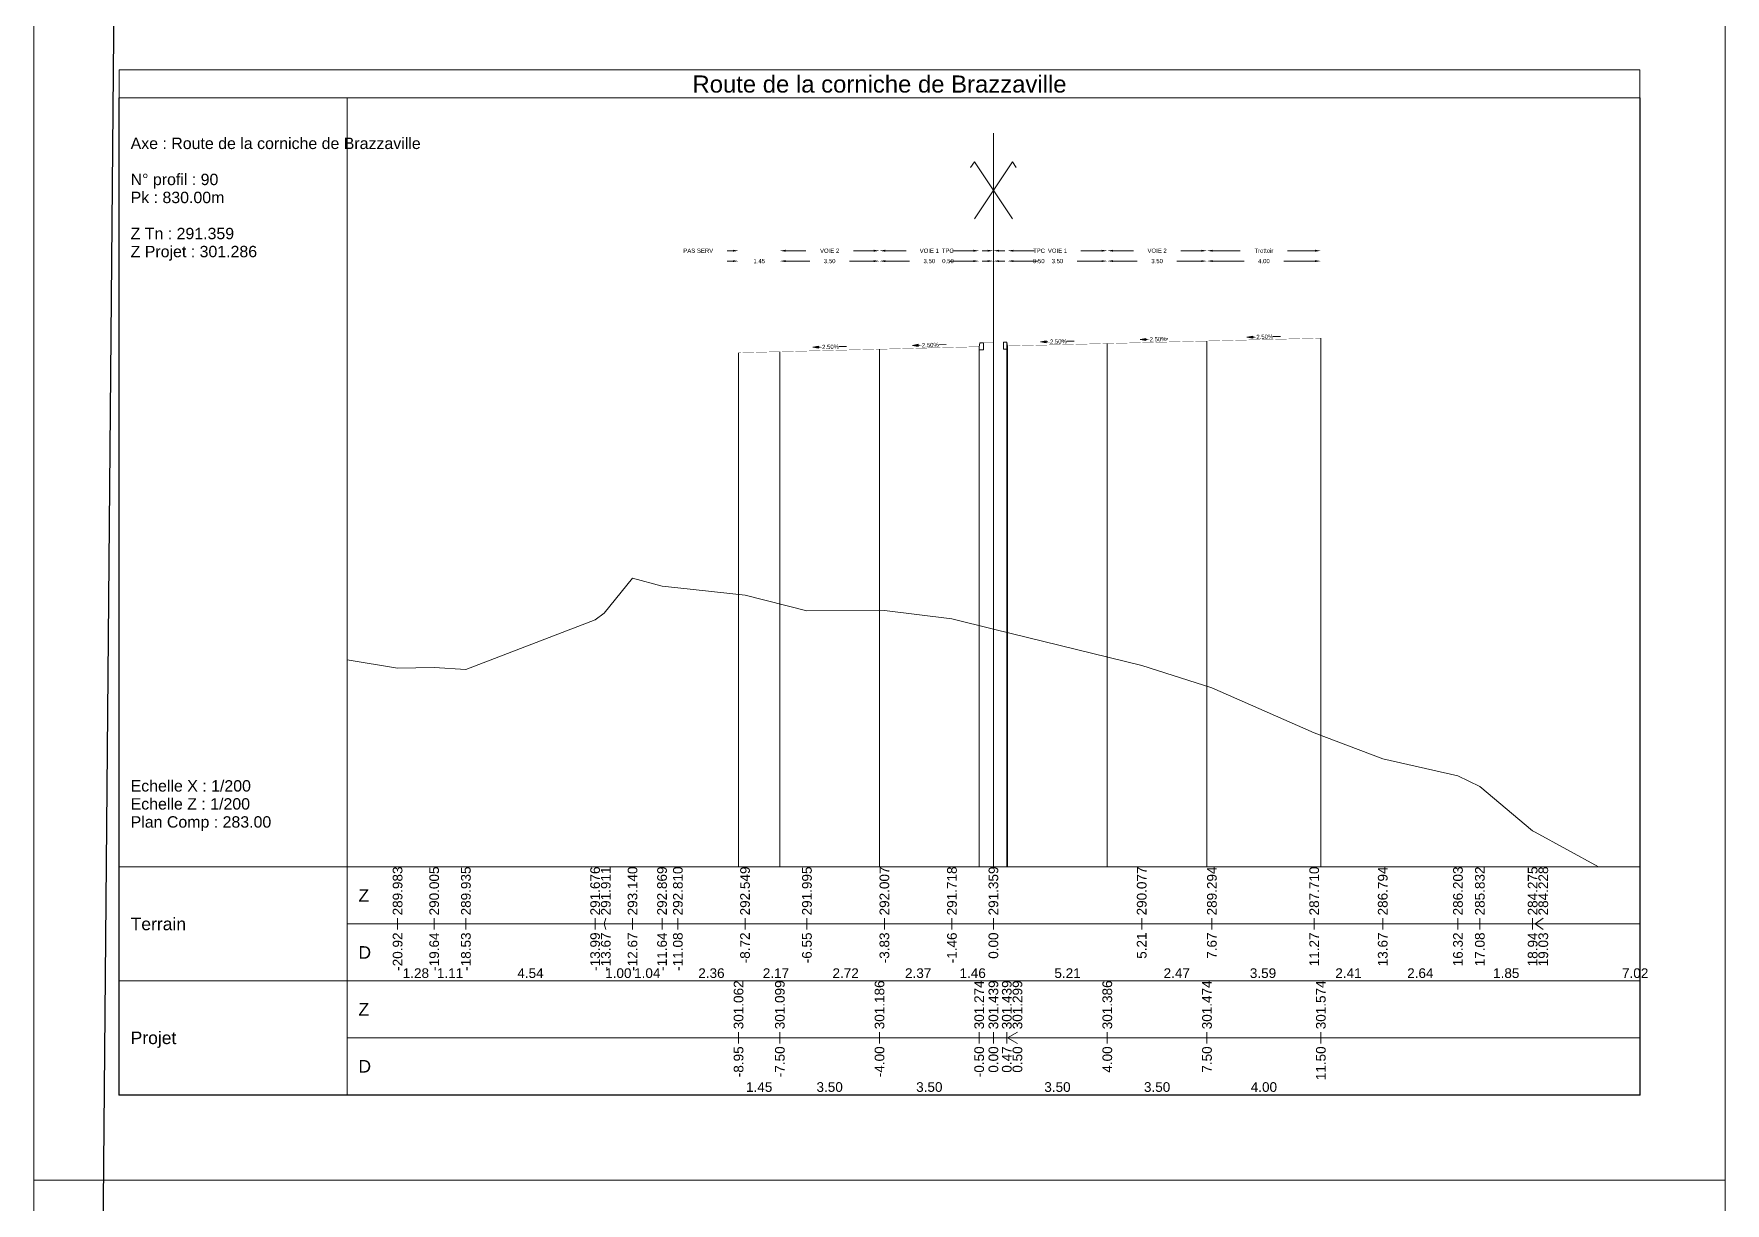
# Model space of a CAD drawing. Extents: x 0 to 74, y -372 to 1003.
# Drawn here: x 0 to 59.4, y 267.4 to 308.4 of the extents above; entities that cross this region are included whole.
import ezdxf
from ezdxf.enums import TextEntityAlignment as Align

# ---------------------------------------------------------------- set-up
doc = ezdxf.new("R2010")
doc.units = 0
doc.header["$LTSCALE"] = 2
doc.header["$PDSIZE"] = -0.004
doc.layers.get('0').update_dxf_attribs({"lineweight": 0})
for name, color, linetype, lineweight in [('Route - Profils type - Content session name', 7, 'Continuous', 0), ('Route - Profils type - PT VIA DRO', 5, 'Continuous', 0), ('Route - Profils type - PT VIA GAU', 5, 'Continuous', 0), ('Route - Route de la corniche de Brazzaville - PT - Cadre_P90', 7, 'Continuous', 0), ('Route - Route de la corniche de Brazzaville - PT - Terrain_P90', 5, 'Continuous', 0)]:
    doc.layers.add(name, color=color, linetype=linetype, lineweight=lineweight)
doc.styles.add('CadreTitre', font='arial.ttf', dxfattribs={"height": 0.003})
doc.styles.add('Cotation', font='arial.ttf')
doc.styles.add('CoteHor', font='arial.ttf', dxfattribs={"height": 0.0022})
doc.styles.add('CoteHorA', font='arial.ttf', dxfattribs={"height": 0.0022})
doc.styles.add('CoteTitre', font='arial.ttf', dxfattribs={"height": 0.0017})
doc.styles.add('CoteTitreA', font='arial.ttf', dxfattribs={"height": 0.0017})
doc.styles.add('CoteVert', font='arial.ttf', dxfattribs={"height": 0.0017})
doc.styles.add('CoteVertA', font='arial.ttf', dxfattribs={"height": 0.0017})
doc.styles.add('ProfilCartouche', font='arial.ttf', dxfattribs={"height": 0.002})
doc.dimstyles.new('BRAZZAVILLE', dxfattribs={"dimtxt": 0.15, "dimasz": 0.2, "dimexe": 0.5, "dimexo": 0.5, "dimgap": 0.5, "dimtad": 0, "dimzin": 0, "dimdsep": 46, "dimtxsty": 'Cotation', "dimsah": 1, "dimcen": 0.1, "dimse1": 1, "dimse2": 1, "dimclrd": 1, "dimclre": 256, "dimclrt": 1, "dimaunit": 2, "dimazin": 0, "dimtfac": 1, "dimtdec": 4, "dimtofl": 0, "dimtmove": 0, "dimatfit": 1, "dimfxl": 1, "dimtolj": 1, "dimtzin": 0, "dimlwd": 0, "dimlwe": 0, "dimarcsym": 0})
doc.dimstyles.get("Standard").update_dxf_attribs({"dimtxt": 0.18, "dimasz": 0.18, "dimexe": 0.18, "dimexo": 0.0625, "dimgap": 0.09, "dimtad": 0, "dimtih": 1, "dimtoh": 1, "dimdec": 4, "dimzin": 0, "dimdsep": 46, "dimtxsty": 'Standard', "dimcen": 0.09, "dimadec": 0, "dimazin": 0, "dimtfac": 1, "dimtdec": 4, "dimtofl": 0, "dimtmove": 0, "dimatfit": 3, "dimfxl": 1, "dimtolj": 1, "dimtzin": 0, "dimarcsym": 0})

# ---------------------------------------------------------------- blocks, each defined once
blk = doc.blocks.new('*D357')
at = {"layer": 'Defpoints', "color": 0, "transparency": 16777216}
for p in [(34.2, 300.456), (34.2, 300.452), (33.7, 297.456)]:
    blk.add_point(p, dxfattribs=at)
at = {"layer": 'Route - Profils type - PT VIA DRO', "color": 1, "lineweight": 0, "transparency": 16777216}
for p, q in [((33.5, 300.452), (33.3, 300.452)), ((34.4, 300.452), (34.6, 300.452))]:
    blk.add_line(p, q, dxfattribs=at)
at = {"layer": 'Route - Profils type - PT VIA DRO', "color": 1, "transparency": 16777216}
for points in [[(33.5, 300.485), (33.5, 300.419), (33.7, 300.452)], [(34.4, 300.485), (34.4, 300.419), (34.2, 300.452)]]:
    blk.add_solid(points, dxfattribs=at)
at = {"layer": 'Route - Profils type - PT VIA DRO', "color": 1, "transparency": 16777216, "insert": (35.295, 300.452), "char_height": 0.15, "attachment_point": 5, "style": 'Cotation'}
blk.add_mtext('\\A1;0.50', dxfattribs=at)
blk = doc.blocks.new('*D358')
at = {"layer": 'Defpoints', "color": 0, "transparency": 16777216}
for p in [(34.2, 300.456), (37.7, 300.456), (37.7, 300.452)]:
    blk.add_point(p, dxfattribs=at)
at = {"layer": 'Route - Profils type - PT VIA DRO', "color": 1, "lineweight": 0, "transparency": 16777216}
for p, q in [((34.4, 300.452), (35.255, 300.452)), ((37.5, 300.452), (36.645, 300.452))]:
    blk.add_line(p, q, dxfattribs=at)
at = {"layer": 'Route - Profils type - PT VIA DRO', "color": 1, "transparency": 16777216}
for points in [[(34.4, 300.485), (34.4, 300.419), (34.2, 300.452)], [(37.5, 300.485), (37.5, 300.419), (37.7, 300.452)]]:
    blk.add_solid(points, dxfattribs=at)
at = {"layer": 'Route - Profils type - PT VIA DRO', "color": 1, "transparency": 16777216, "insert": (35.95, 300.452), "char_height": 0.15, "attachment_point": 5, "style": 'Cotation'}
blk.add_mtext('\\A1;3.50', dxfattribs=at)
blk = doc.blocks.new('*D359')
at = {"layer": 'Defpoints', "color": 0, "transparency": 16777216}
for p in [(37.7, 300.456), (41.2, 300.456), (41.2, 300.452)]:
    blk.add_point(p, dxfattribs=at)
at = {"layer": 'Route - Profils type - PT VIA DRO', "color": 1, "lineweight": 0, "transparency": 16777216}
for p, q in [((37.9, 300.452), (38.755, 300.452)), ((41, 300.452), (40.145, 300.452))]:
    blk.add_line(p, q, dxfattribs=at)
at = {"layer": 'Route - Profils type - PT VIA DRO', "color": 1, "transparency": 16777216}
for points in [[(37.9, 300.485), (37.9, 300.419), (37.7, 300.452)], [(41, 300.485), (41, 300.419), (41.2, 300.452)]]:
    blk.add_solid(points, dxfattribs=at)
at = {"layer": 'Route - Profils type - PT VIA DRO', "color": 1, "transparency": 16777216, "insert": (39.45, 300.452), "char_height": 0.15, "attachment_point": 5, "style": 'Cotation'}
blk.add_mtext('\\A1;3.50', dxfattribs=at)
blk = doc.blocks.new('*D360')
at = {"layer": 'Defpoints', "color": 0, "transparency": 16777216}
for p in [(34.2, 300.815), (34.2, 300.256), (33.7, 297.456)]:
    blk.add_point(p, dxfattribs=at)
at = {"layer": 'Route - Profils type - PT VIA DRO', "color": 1, "lineweight": 0, "transparency": 16777216}
for p, q in [((33.5, 300.815), (33.3, 300.815)), ((34.4, 300.815), (34.6, 300.815))]:
    blk.add_line(p, q, dxfattribs=at)
at = {"layer": 'Route - Profils type - PT VIA DRO', "color": 1, "transparency": 16777216}
for points in [[(33.5, 300.849), (33.5, 300.782), (33.7, 300.815)], [(34.4, 300.849), (34.4, 300.782), (34.2, 300.815)]]:
    blk.add_solid(points, dxfattribs=at)
at = {"layer": 'Route - Profils type - PT VIA DRO', "color": 1, "transparency": 16777216, "insert": (35.303, 300.815), "char_height": 0.15, "attachment_point": 5, "style": 'Cotation'}
blk.add_mtext('\\A1;TPC', dxfattribs=at)
blk = doc.blocks.new('*D361')
at = {"layer": 'Defpoints', "color": 0, "transparency": 16777216}
for p in [(37.7, 300.815), (34.2, 300.256), (37.7, 300.456)]:
    blk.add_point(p, dxfattribs=at)
at = {"layer": 'Route - Profils type - PT VIA DRO', "color": 1, "lineweight": 0, "transparency": 16777216}
for p, q in [((34.4, 300.815), (35.132, 300.815)), ((37.5, 300.815), (36.768, 300.815))]:
    blk.add_line(p, q, dxfattribs=at)
at = {"layer": 'Route - Profils type - PT VIA DRO', "color": 1, "transparency": 16777216}
for points in [[(34.4, 300.849), (34.4, 300.782), (34.2, 300.815)], [(37.5, 300.849), (37.5, 300.782), (37.7, 300.815)]]:
    blk.add_solid(points, dxfattribs=at)
at = {"layer": 'Route - Profils type - PT VIA DRO', "color": 1, "transparency": 16777216, "insert": (35.95, 300.815), "char_height": 0.15, "attachment_point": 5, "style": 'Cotation'}
blk.add_mtext('\\A1;VOIE 1', dxfattribs=at)
blk = doc.blocks.new('*D362')
at = {"layer": 'Defpoints', "color": 0, "transparency": 16777216}
for p in [(41.2, 300.815), (37.7, 300.456), (41.2, 300.456)]:
    blk.add_point(p, dxfattribs=at)
at = {"layer": 'Route - Profils type - PT VIA DRO', "color": 1, "lineweight": 0, "transparency": 16777216}
for p, q in [((37.9, 300.815), (38.618, 300.815)), ((41, 300.815), (40.282, 300.815))]:
    blk.add_line(p, q, dxfattribs=at)
at = {"layer": 'Route - Profils type - PT VIA DRO', "color": 1, "transparency": 16777216}
for points in [[(37.9, 300.849), (37.9, 300.782), (37.7, 300.815)], [(41, 300.849), (41, 300.782), (41.2, 300.815)]]:
    blk.add_solid(points, dxfattribs=at)
at = {"layer": 'Route - Profils type - PT VIA DRO', "color": 1, "transparency": 16777216, "insert": (39.45, 300.815), "char_height": 0.15, "attachment_point": 5, "style": 'Cotation'}
blk.add_mtext('\\A1;VOIE 2', dxfattribs=at)
blk = doc.blocks.new('*D363')
at = {"layer": 'Defpoints', "color": 0, "transparency": 16777216}
for p in [(41.2, 300.456), (45.2, 300.456), (45.2, 300.452)]:
    blk.add_point(p, dxfattribs=at)
at = {"layer": 'Route - Profils type - PT VIA DRO', "color": 1, "lineweight": 0, "transparency": 16777216}
for p, q in [((41.4, 300.452), (42.502, 300.452)), ((45, 300.452), (43.898, 300.452))]:
    blk.add_line(p, q, dxfattribs=at)
at = {"layer": 'Route - Profils type - PT VIA DRO', "color": 1, "transparency": 16777216}
for points in [[(41.4, 300.485), (41.4, 300.419), (41.2, 300.452)], [(45, 300.485), (45, 300.419), (45.2, 300.452)]]:
    blk.add_solid(points, dxfattribs=at)
at = {"layer": 'Route - Profils type - PT VIA DRO', "color": 1, "transparency": 16777216, "insert": (43.2, 300.452), "char_height": 0.15, "attachment_point": 5, "style": 'Cotation'}
blk.add_mtext('\\A1;4.00', dxfattribs=at)
blk = doc.blocks.new('*D364')
at = {"layer": 'Defpoints', "color": 0, "transparency": 16777216}
for p in [(45.2, 300.815), (41.2, 300.456), (45.2, 300.456)]:
    blk.add_point(p, dxfattribs=at)
at = {"layer": 'Route - Profils type - PT VIA DRO', "color": 1, "lineweight": 0, "transparency": 16777216}
for p, q in [((41.4, 300.815), (42.369, 300.815)), ((45, 300.815), (44.031, 300.815))]:
    blk.add_line(p, q, dxfattribs=at)
at = {"layer": 'Route - Profils type - PT VIA DRO', "color": 1, "transparency": 16777216}
for points in [[(41.4, 300.849), (41.4, 300.782), (41.2, 300.815)], [(45, 300.849), (45, 300.782), (45.2, 300.815)]]:
    blk.add_solid(points, dxfattribs=at)
at = {"layer": 'Route - Profils type - PT VIA DRO', "color": 1, "transparency": 16777216, "insert": (43.2, 300.815), "char_height": 0.15, "attachment_point": 5, "style": 'Cotation'}
blk.add_mtext('\\A1;Trottoir', dxfattribs=at)
blk = doc.blocks.new('MENSURA_COTEPENTE_115')
at = {"layer": 'Route - Profils type - PT VIA DRO', "linetype": 'Continuous', "lineweight": 0}
blk.add_hatch(color=1, dxfattribs=at).paths.add_polyline_path([(0.17778, -3.00259), (0.17678, -3.00279), (0.17778, -3.00294)])
at = {"layer": 'Route - Profils type - PT VIA DRO', "color": 1, "linetype": 'Continuous', "lineweight": 0}
for p, q in [((0.18139, -3.00267), (0.18269, -3.00264)), ((0.17778, -3.00276), (0.17808, -3.00275))]:
    blk.add_line(p, q, dxfattribs=at)
at = {"layer": 'Route - Profils type - PT VIA DRO', "color": 1, "linetype": 'Continuous', "lineweight": 0, "flags": 128}
blk.add_lwpolyline([(0.17778, -3.00259), (0.17678, -3.00279), (0.17778, -3.00294), (0.17778, -3.00259)], close=True, dxfattribs=at)
at = {"layer": 'Route - Profils type - PT VIA DRO', "color": 1, "style": 'Cotation'}
blk.add_text('-2.50%', height=0.00075, rotation=1.4321, dxfattribs=at).set_placement((0.17974, -3.00271), align=Align.MIDDLE_CENTER)
blk = doc.blocks.new('MENSURA_COTEPENTE_116')
at = {"layer": 'Route - Profils type - PT VIA DRO', "linetype": 'Continuous', "lineweight": 0}
blk.add_hatch(color=1, dxfattribs=at).paths.add_polyline_path([(0.19528, -3.00218), (0.19428, -3.00238), (0.19529, -3.00253)])
at = {"layer": 'Route - Profils type - PT VIA DRO', "color": 1, "linetype": 'Continuous', "lineweight": 0}
for p, q in [((0.19528, -3.00236), (0.19558, -3.00235)), ((0.19889, -3.00227), (0.19914, -3.00226))]:
    blk.add_line(p, q, dxfattribs=at)
at = {"layer": 'Route - Profils type - PT VIA DRO', "color": 1, "linetype": 'Continuous', "lineweight": 0, "flags": 128}
blk.add_lwpolyline([(0.19528, -3.00218), (0.19428, -3.00238), (0.19529, -3.00253), (0.19528, -3.00218)], close=True, dxfattribs=at)
at = {"layer": 'Route - Profils type - PT VIA DRO', "color": 1, "style": 'Cotation'}
blk.add_text('-2.50%', height=0.00075, rotation=1.4321, dxfattribs=at).set_placement((0.19724, -3.00231), align=Align.MIDDLE_CENTER)
blk = doc.blocks.new('MENSURA_COTEPENTE_117')
at = {"layer": 'Route - Profils type - PT VIA DRO', "linetype": 'Continuous', "lineweight": 0}
blk.add_hatch(color=1, dxfattribs=at).paths.add_polyline_path([(0.21403, -3.00176), (0.21303, -3.00196), (0.21404, -3.00211)])
at = {"layer": 'Route - Profils type - PT VIA DRO', "color": 1, "linetype": 'Continuous', "lineweight": 0}
for p, q in [((0.21403, -3.00193), (0.21433, -3.00193)), ((0.21764, -3.00184), (0.21894, -3.00181))]:
    blk.add_line(p, q, dxfattribs=at)
at = {"layer": 'Route - Profils type - PT VIA DRO', "color": 1, "linetype": 'Continuous', "lineweight": 0, "flags": 128}
blk.add_lwpolyline([(0.21403, -3.00176), (0.21303, -3.00196), (0.21404, -3.00211), (0.21403, -3.00176)], close=True, dxfattribs=at)
at = {"layer": 'Route - Profils type - PT VIA DRO', "color": 1, "style": 'Cotation'}
blk.add_text('-2.50%', height=0.00075, rotation=1.4321, dxfattribs=at).set_placement((0.21599, -3.00188), align=Align.MIDDLE_CENTER)
blk = doc.blocks.new('T2__mirroredMSX', base_point=(-6.713, 11.473))
at = {"linetype": 'Continuous', "flags": 128}
blk.add_lwpolyline([(-6.837, 11.703), (-6.863, 11.583), (-6.863, 11.473), (-6.713, 11.473), (-6.713, 11.723), (-6.818, 11.719, 0.339869)], format="xyb", close=True, dxfattribs=at)
blk = doc.blocks.new('*D368')
at = {"layer": 'Defpoints', "color": 0, "transparency": 16777216}
for p in [(33.2, 300.456), (33.2, 300.452), (33.7, 297.456)]:
    blk.add_point(p, dxfattribs=at)
at = {"layer": 'Route - Profils type - PT VIA GAU', "color": 1, "lineweight": 0, "transparency": 16777216}
for p, q in [((33, 300.452), (32.8, 300.452)), ((33.9, 300.452), (34.1, 300.452))]:
    blk.add_line(p, q, dxfattribs=at)
at = {"layer": 'Route - Profils type - PT VIA GAU', "color": 1, "transparency": 16777216}
for points in [[(33, 300.485), (33, 300.419), (33.2, 300.452)], [(33.9, 300.485), (33.9, 300.419), (33.7, 300.452)]]:
    blk.add_solid(points, dxfattribs=at)
at = {"layer": 'Route - Profils type - PT VIA GAU', "color": 1, "transparency": 16777216, "insert": (32.105, 300.452), "char_height": 0.15, "attachment_point": 5, "style": 'Cotation'}
blk.add_mtext('\\A1;0.50', dxfattribs=at)
blk = doc.blocks.new('*D369')
at = {"layer": 'Defpoints', "color": 0, "transparency": 16777216}
for p in [(29.7, 300.456), (29.7, 300.452), (33.2, 300.456)]:
    blk.add_point(p, dxfattribs=at)
at = {"layer": 'Route - Profils type - PT VIA GAU', "color": 1, "lineweight": 0, "transparency": 16777216}
for p, q in [((29.9, 300.452), (30.755, 300.452)), ((33, 300.452), (32.145, 300.452))]:
    blk.add_line(p, q, dxfattribs=at)
at = {"layer": 'Route - Profils type - PT VIA GAU', "color": 1, "transparency": 16777216}
for points in [[(29.9, 300.485), (29.9, 300.419), (29.7, 300.452)], [(33, 300.485), (33, 300.419), (33.2, 300.452)]]:
    blk.add_solid(points, dxfattribs=at)
at = {"layer": 'Route - Profils type - PT VIA GAU', "color": 1, "transparency": 16777216, "insert": (31.45, 300.452), "char_height": 0.15, "attachment_point": 5, "style": 'Cotation'}
blk.add_mtext('\\A1;3.50', dxfattribs=at)
blk = doc.blocks.new('*D370')
at = {"layer": 'Defpoints', "color": 0, "transparency": 16777216}
for p in [(26.2, 300.456), (26.2, 300.452), (29.7, 300.456)]:
    blk.add_point(p, dxfattribs=at)
at = {"layer": 'Route - Profils type - PT VIA GAU', "color": 1, "lineweight": 0, "transparency": 16777216}
for p, q in [((26.4, 300.452), (27.255, 300.452)), ((29.5, 300.452), (28.645, 300.452))]:
    blk.add_line(p, q, dxfattribs=at)
at = {"layer": 'Route - Profils type - PT VIA GAU', "color": 1, "transparency": 16777216}
for points in [[(26.4, 300.485), (26.4, 300.419), (26.2, 300.452)], [(29.5, 300.485), (29.5, 300.419), (29.7, 300.452)]]:
    blk.add_solid(points, dxfattribs=at)
at = {"layer": 'Route - Profils type - PT VIA GAU', "color": 1, "transparency": 16777216, "insert": (27.95, 300.452), "char_height": 0.15, "attachment_point": 5, "style": 'Cotation'}
blk.add_mtext('\\A1;3.50', dxfattribs=at)
blk = doc.blocks.new('*D371')
at = {"layer": 'Defpoints', "color": 0, "transparency": 16777216}
for p in [(33.2, 300.815), (33.2, 300.256), (33.7, 297.456)]:
    blk.add_point(p, dxfattribs=at)
at = {"layer": 'Route - Profils type - PT VIA GAU', "color": 1, "lineweight": 0, "transparency": 16777216}
for p, q in [((33, 300.815), (32.8, 300.815)), ((33.9, 300.815), (34.1, 300.815))]:
    blk.add_line(p, q, dxfattribs=at)
at = {"layer": 'Route - Profils type - PT VIA GAU', "color": 1, "transparency": 16777216}
for points in [[(33, 300.849), (33, 300.782), (33.2, 300.815)], [(33.9, 300.849), (33.9, 300.782), (33.7, 300.815)]]:
    blk.add_solid(points, dxfattribs=at)
at = {"layer": 'Route - Profils type - PT VIA GAU', "color": 1, "transparency": 16777216, "insert": (32.097, 300.815), "char_height": 0.15, "attachment_point": 5, "style": 'Cotation'}
blk.add_mtext('\\A1;TPC', dxfattribs=at)
blk = doc.blocks.new('*D372')
at = {"layer": 'Defpoints', "color": 0, "transparency": 16777216}
for p in [(29.7, 300.815), (29.7, 300.456), (33.2, 300.256)]:
    blk.add_point(p, dxfattribs=at)
at = {"layer": 'Route - Profils type - PT VIA GAU', "color": 1, "lineweight": 0, "transparency": 16777216}
for p, q in [((29.9, 300.815), (30.632, 300.815)), ((33, 300.815), (32.268, 300.815))]:
    blk.add_line(p, q, dxfattribs=at)
at = {"layer": 'Route - Profils type - PT VIA GAU', "color": 1, "transparency": 16777216}
for points in [[(29.9, 300.849), (29.9, 300.782), (29.7, 300.815)], [(33, 300.849), (33, 300.782), (33.2, 300.815)]]:
    blk.add_solid(points, dxfattribs=at)
at = {"layer": 'Route - Profils type - PT VIA GAU', "color": 1, "transparency": 16777216, "insert": (31.45, 300.815), "char_height": 0.15, "attachment_point": 5, "style": 'Cotation'}
blk.add_mtext('\\A1;VOIE 1', dxfattribs=at)
blk = doc.blocks.new('*D373')
at = {"layer": 'Defpoints', "color": 0, "transparency": 16777216}
for p in [(26.2, 300.815), (26.2, 300.456), (29.7, 300.456)]:
    blk.add_point(p, dxfattribs=at)
at = {"layer": 'Route - Profils type - PT VIA GAU', "color": 1, "lineweight": 0, "transparency": 16777216}
for p, q in [((26.4, 300.815), (27.118, 300.815)), ((29.5, 300.815), (28.782, 300.815))]:
    blk.add_line(p, q, dxfattribs=at)
at = {"layer": 'Route - Profils type - PT VIA GAU', "color": 1, "transparency": 16777216}
for points in [[(26.4, 300.849), (26.4, 300.782), (26.2, 300.815)], [(29.5, 300.849), (29.5, 300.782), (29.7, 300.815)]]:
    blk.add_solid(points, dxfattribs=at)
at = {"layer": 'Route - Profils type - PT VIA GAU', "color": 1, "transparency": 16777216, "insert": (27.95, 300.815), "char_height": 0.15, "attachment_point": 5, "style": 'Cotation'}
blk.add_mtext('\\A1;VOIE 2', dxfattribs=at)
blk = doc.blocks.new('*D374')
at = {"layer": 'Defpoints', "color": 0, "transparency": 16777216}
for p in [(24.75, 300.815), (24.75, 300.456), (26.2, 300.456)]:
    blk.add_point(p, dxfattribs=at)
at = {"layer": 'Route - Profils type - PT VIA GAU', "color": 1, "lineweight": 0, "transparency": 16777216}
for p, q in [((24.55, 300.815), (24.35, 300.815)), ((26.4, 300.815), (26.6, 300.815))]:
    blk.add_line(p, q, dxfattribs=at)
at = {"layer": 'Route - Profils type - PT VIA GAU', "color": 1, "transparency": 16777216}
for points in [[(24.55, 300.849), (24.55, 300.782), (24.75, 300.815)], [(26.4, 300.849), (26.4, 300.782), (26.2, 300.815)]]:
    blk.add_solid(points, dxfattribs=at)
at = {"layer": 'Route - Profils type - PT VIA GAU', "color": 1, "transparency": 16777216, "insert": (23.335, 300.815), "char_height": 0.15, "attachment_point": 5, "style": 'Cotation'}
blk.add_mtext('\\A1;PAS SERV', dxfattribs=at)
blk = doc.blocks.new('*D375')
at = {"layer": 'Defpoints', "color": 0, "transparency": 16777216}
for p in [(24.75, 300.456), (24.75, 300.452), (26.2, 300.456)]:
    blk.add_point(p, dxfattribs=at)
at = {"layer": 'Route - Profils type - PT VIA GAU', "color": 1, "lineweight": 0, "transparency": 16777216}
for p, q in [((24.55, 300.452), (24.35, 300.452)), ((26.4, 300.452), (26.6, 300.452))]:
    blk.add_line(p, q, dxfattribs=at)
at = {"layer": 'Route - Profils type - PT VIA GAU', "color": 1, "transparency": 16777216}
for points in [[(24.55, 300.485), (24.55, 300.419), (24.75, 300.452)], [(26.4, 300.485), (26.4, 300.419), (26.2, 300.452)]]:
    blk.add_solid(points, dxfattribs=at)
at = {"layer": 'Route - Profils type - PT VIA GAU', "color": 1, "transparency": 16777216, "insert": (25.475, 300.452), "char_height": 0.15, "attachment_point": 5, "style": 'Cotation'}
blk.add_mtext('\\A1;1.45', dxfattribs=at)
blk = doc.blocks.new('MENSURA_COTEPENTE_118')
at = {"layer": 'Route - Profils type - PT VIA GAU', "linetype": 'Continuous', "lineweight": 0}
blk.add_hatch(color=1, dxfattribs=at).paths.add_polyline_path([(0.15529, -3.00357), (0.15428, -3.00341), (0.15528, -3.00321)])
at = {"layer": 'Route - Profils type - PT VIA GAU', "color": 1, "linetype": 'Continuous', "lineweight": 0}
for p, q in [((0.15528, -3.00339), (0.15558, -3.00338)), ((0.15889, -3.0033), (0.16019, -3.00327))]:
    blk.add_line(p, q, dxfattribs=at)
at = {"layer": 'Route - Profils type - PT VIA GAU', "color": 1, "linetype": 'Continuous', "lineweight": 0, "flags": 128}
blk.add_lwpolyline([(0.15529, -3.00357), (0.15428, -3.00341), (0.15528, -3.00321), (0.15529, -3.00357)], close=True, dxfattribs=at)
at = {"layer": 'Route - Profils type - PT VIA GAU', "color": 1, "style": 'Cotation'}
blk.add_text('-2.50%', height=0.00075, rotation=-358.5679, dxfattribs=at).set_placement((0.15724, -3.00334), align=Align.MIDDLE_CENTER)
blk = doc.blocks.new('MENSURA_COTEPENTE_119')
at = {"layer": 'Route - Profils type - PT VIA GAU', "linetype": 'Continuous', "lineweight": 0}
blk.add_hatch(color=1, dxfattribs=at).paths.add_polyline_path([(0.13778, -3.00388), (0.13678, -3.00372), (0.13777, -3.00352)])
at = {"layer": 'Route - Profils type - PT VIA GAU', "color": 1, "linetype": 'Continuous', "lineweight": 0}
for p, q in [((0.13778, -3.0037), (0.13808, -3.00369)), ((0.14139, -3.00361), (0.14269, -3.00358))]:
    blk.add_line(p, q, dxfattribs=at)
at = {"layer": 'Route - Profils type - PT VIA GAU', "color": 1, "linetype": 'Continuous', "lineweight": 0, "flags": 128}
blk.add_lwpolyline([(0.13778, -3.00388), (0.13678, -3.00372), (0.13777, -3.00352), (0.13778, -3.00388)], close=True, dxfattribs=at)
at = {"layer": 'Route - Profils type - PT VIA GAU', "color": 1, "style": 'Cotation'}
blk.add_text('-2.50%', height=0.00075, rotation=-358.5679, dxfattribs=at).set_placement((0.13973, -3.00365), align=Align.MIDDLE_CENTER)
blk = doc.blocks.new('T2', base_point=(-6.713, 11.473))
at = {"linetype": 'Continuous', "flags": 128}
blk.add_lwpolyline([(-6.837, 11.703), (-6.863, 11.583), (-6.863, 11.473), (-6.713, 11.473), (-6.713, 11.723), (-6.818, 11.719, 0.339869)], format="xyb", close=True, dxfattribs=at)

msp = doc.modelspace()

# ---------------------------------------------------------------- linework, layer by layer
at = {"flags": 128}
for points in [[(0, 268.17), (0, 310.17), (59.4, 310.17), (59.4, 268.17)], [(3, 271.17), (3, 307.17), (56.4, 307.17), (56.4, 271.17)], [(0, 226.17), (0, 268.17), (59.4, 268.17), (59.4, 226.17)]]:
    msp.add_lwpolyline(points, close=True, dxfattribs=at)
at = {"layer": 'Route - Profils type - PT VIA DRO', "color": 1, "linetype": 'Continuous', "flags": 128}
msp.add_lwpolyline([(33.7, 297.609, 0.01, 0.01, 0), (34.05, 297.609, 0.01, 0.01, 0), (34.17, 297.609, 0.01, 0.01, 0), (34.2, 297.469, 0.01, 0.01, 0), (37.7, 297.556, 0.01, 0.01, 0), (41.2, 297.644, 0.01, 0.01, 0), (45.2, 297.744, 0.01, 0.01, 0)], format="xyseb", dxfattribs=at)
at = {"layer": 'Route - Profils type - PT VIA GAU', "color": 1, "linetype": 'Continuous', "flags": 128}
msp.add_lwpolyline([(33.7, 297.584, 0.01, 0.01, 0), (33.23, 297.584, 0.01, 0.01, 0), (33.2, 297.444, 0.01, 0.01, 0), (29.7, 297.356, 0.01, 0.01, 0), (26.2, 297.269, 0.01, 0.01, 0), (24.75, 297.232, 0.01, 0.01, 0)], format="xyseb", dxfattribs=at)
at = {"layer": 'Route - Route de la corniche de Brazzaville - PT - Cadre_P90', "color": 7, "linetype": 'Continuous'}
for p, q in [((11, 306.17), (11, 271.17)), ((33.7, 300.939), (33.7, 304.939)), ((32.9, 303.739), (33.033, 303.939)), ((34.367, 301.939), (33.033, 303.939)), ((33.033, 301.939), (34.367, 303.939)), ((34.5, 303.739), (34.367, 303.939)), ((33.7, 279.17), (33.7, 300.939)), ((33.7, 279.17), (33.7, 297.609)), ((33.7, 279.17), (33.7, 297.609)), ((34.17, 279.17), (34.17, 297.609)), ((34.17, 279.17), (34.17, 297.609)), ((41.2, 279.17), (41.2, 297.644)), ((41.2, 279.17), (41.2, 297.644)), ((45.2, 279.17), (45.2, 297.744)), ((45.2, 279.17), (45.2, 297.744)), ((24.75, 279.17), (24.75, 297.232)), ((24.75, 279.17), (24.75, 297.232)), ((26.2, 279.17), (26.2, 297.269)), ((26.2, 279.17), (26.2, 297.269)), ((29.7, 279.17), (29.7, 297.356)), ((29.7, 279.17), (29.7, 297.356)), ((33.2, 279.17), (33.2, 297.444)), ((33.2, 279.17), (33.2, 297.444)), ((34.2, 279.17), (34.2, 297.469)), ((34.2, 279.17), (34.2, 297.469)), ((37.7, 279.17), (37.7, 297.556)), ((37.7, 279.17), (37.7, 297.556)), ((56.4, 279.17), (3, 279.17)), ((56.4, 277.17), (11, 277.17)), ((56.4, 275.17), (3, 275.17)), ((56.4, 275.17), (3, 275.17)), ((56.4, 275.17), (3, 275.17)), ((56.4, 275.17), (3, 275.17)), ((56.4, 275.17), (3, 275.17)), ((56.4, 275.17), (3, 275.17)), ((56.4, 275.17), (3, 275.17)), ((24.75, 273.37), (24.75, 273.17)), ((26.2, 273.37), (26.2, 273.17)), ((29.7, 273.37), (29.7, 273.17)), ((33.2, 273.37), (33.2, 273.17)), ((33.7, 273.37), (33.7, 273.17)), ((34.17, 273.37), (34.17, 273.17)), ((34.544, 273.37), (34.2, 273.17)), ((37.7, 273.37), (37.7, 273.17)), ((41.2, 273.37), (41.2, 273.17)), ((45.2, 273.37), (45.2, 273.17)), ((56.4, 273.17), (11, 273.17)), ((24.75, 272.97), (24.75, 273.17)), ((26.2, 272.97), (26.2, 273.17)), ((29.7, 272.97), (29.7, 273.17)), ((33.2, 272.97), (33.2, 273.17)), ((33.7, 272.97), (33.7, 273.17)), ((34.17, 272.97), (34.17, 273.17)), ((34.544, 272.97), (34.2, 273.17)), ((37.7, 272.97), (37.7, 273.17)), ((41.2, 272.97), (41.2, 273.17)), ((45.2, 272.97), (45.2, 273.17)), ((56.4, 271.17), (3, 271.17)), ((56.4, 271.17), (3, 271.17)), ((56.4, 271.17), (3, 271.17)), ((56.4, 271.17), (3, 271.17)), ((56.4, 271.17), (3, 271.17)), ((56.4, 271.17), (3, 271.17))]:
    msp.add_line(p, q, dxfattribs=at)
at = {"layer": 'Route - Route de la corniche de Brazzaville - PT - Cadre_P90', "color": 114, "linetype": 'Continuous'}
for p, q in [((12.775, 277.37), (12.775, 277.17)), ((12.775, 276.97), (12.775, 277.17)), ((14.06, 277.37), (14.06, 277.17)), ((14.06, 276.97), (14.06, 277.17)), ((15.174, 277.37), (15.174, 277.17)), ((15.174, 276.97), (15.174, 277.17)), ((19.712, 277.37), (19.712, 277.17)), ((19.712, 276.97), (19.712, 277.17)), ((20.086, 277.37), (20.028, 277.17)), ((20.086, 276.97), (20.028, 277.17)), ((21.026, 277.37), (21.026, 277.17)), ((21.026, 276.97), (21.026, 277.17)), ((22.062, 277.37), (22.062, 277.17)), ((22.062, 276.97), (22.062, 277.17)), ((22.618, 277.37), (22.618, 277.17)), ((22.618, 276.97), (22.618, 277.17)), ((24.977, 277.37), (24.977, 277.17)), ((24.977, 276.97), (24.977, 277.17)), ((27.151, 277.37), (27.151, 277.17)), ((27.151, 276.97), (27.151, 277.17)), ((29.872, 277.37), (29.872, 277.17)), ((29.872, 276.97), (29.872, 277.17)), ((32.244, 277.37), (32.244, 277.17)), ((32.244, 276.97), (32.244, 277.17)), ((33.7, 277.37), (33.7, 277.17)), ((33.7, 276.97), (33.7, 277.17)), ((38.908, 277.37), (38.908, 277.17)), ((38.908, 276.97), (38.908, 277.17)), ((41.373, 277.37), (41.373, 277.17)), ((41.373, 276.97), (41.373, 277.17)), ((44.966, 277.37), (44.966, 277.17)), ((44.966, 276.97), (44.966, 277.17)), ((47.373, 277.37), (47.373, 277.17)), ((47.373, 276.97), (47.373, 277.17)), ((50.015, 277.37), (50.015, 277.17)), ((50.015, 276.97), (50.015, 277.17)), ((50.784, 277.37), (50.784, 277.17)), ((50.784, 276.97), (50.784, 277.17)), ((52.638, 277.37), (52.638, 277.17)), ((52.638, 276.97), (52.638, 277.17)), ((53.012, 277.37), (52.73, 277.17)), ((53.012, 276.97), (52.73, 277.17))]:
    msp.add_line(p, q, dxfattribs=at)
at = {"layer": 'Route - Route de la corniche de Brazzaville - PT - Cadre_P90', "flags": 128}
msp.add_lwpolyline([(2.99, 271.16), (2.99, 306.18), (56.41, 306.18), (56.41, 271.16)], close=True, dxfattribs=at)
at = {"layer": 'Route - Route de la corniche de Brazzaville - PT - Terrain_P90', "color": 114, "linetype": 'Continuous', "flags": 128}
msp.add_lwpolyline([(11, 286.445), (12.775, 286.153), (14.06, 286.175), (15.174, 286.105), (19.712, 287.846), (20.028, 288.081), (21.026, 289.31), (22.062, 289.039), (22.618, 288.98), (24.977, 288.719), (27.151, 288.165), (29.872, 288.177), (32.244, 287.888), (33.7, 287.529), (38.908, 286.247), (41.373, 285.464), (44.966, 283.88), (47.373, 282.964), (50.015, 282.373), (50.784, 282.002), (52.638, 280.445), (52.73, 280.398), (54.949, 279.17)], dxfattribs=at)
msp.add_lwpolyline([(11, 286.445), (12.775, 286.153), (14.06, 286.175), (15.174, 286.105), (19.712, 287.846), (20.028, 288.081), (21.026, 289.31), (22.062, 289.039), (22.618, 288.98), (24.977, 288.719), (27.151, 288.165), (29.872, 288.177), (32.244, 287.888), (33.7, 287.529), (38.908, 286.247), (41.373, 285.464), (44.966, 283.88), (47.373, 282.964), (50.015, 282.373), (50.784, 282.002), (52.638, 280.445), (52.73, 280.398), (54.949, 279.17)], dxfattribs=at)

# ---------------------------------------------------------------- block references
at = {"layer": 'Route - Profils type - PT VIA DRO', "xscale": -1, "zscale": 200}
msp.add_blockref('T2__mirroredMSX', (34.05, 297.359), dxfattribs=at)
at = {"layer": 'Route - Profils type - PT VIA DRO', "xscale": 200, "yscale": 200, "zscale": 200}
for name in ['MENSURA_COTEPENTE_115', 'MENSURA_COTEPENTE_116', 'MENSURA_COTEPENTE_117']:
    msp.add_blockref(name, (0, 898.17), dxfattribs=at)
at = {"layer": 'Route - Profils type - PT VIA GAU', "xscale": 200, "yscale": 200, "zscale": 200}
for name in ['MENSURA_COTEPENTE_119', 'MENSURA_COTEPENTE_118']:
    msp.add_blockref(name, (0, 898.17), dxfattribs=at)
at = {"layer": 'Route - Profils type - PT VIA GAU', "zscale": 200}
msp.add_blockref('T2', (33.35, 297.334), dxfattribs=at)

# ---------------------------------------------------------------- texts
at = {"color": 7, "style": 'CadreTitre'}
msp.add_text('Route de la corniche de Brazzaville', height=0.6, dxfattribs=at).set_placement((29.7, 306.97), align=Align.TOP_CENTER)
at = {"style": 'ProfilCartouche'}
for s, p in [('Axe : Route de la corniche de Brazzaville', (3.4, 304.587)), ('N° profil : 90', (3.4, 303.32)), ('Pk : 830.00m', (3.4, 302.687)), ('Z Tn : 291.359', (3.4, 301.42)), ('Z Projet : 301.286', (3.4, 300.787)), ('Echelle X : 1/200', (3.4, 282.02)), ('Echelle Z : 1/200', (3.4, 281.387)), ('Plan Comp : 283.00', (3.4, 280.753))]:
    msp.add_text(s, height=0.4, dxfattribs=at).set_placement(p, align=Align.MIDDLE_LEFT)
at = {"layer": 'Route - Route de la corniche de Brazzaville - PT - Cadre_P90', "color": 114, "style": 'CoteVert'}
for s, p in [('289.983', (12.775, 277.47)), ('290.005', (14.06, 277.47)), ('289.935', (15.174, 277.47)), ('291.676', (19.712, 277.47)), ('291.911', (20.086, 277.47)), ('293.140', (21.026, 277.47)), ('292.869', (22.062, 277.47)), ('292.810', (22.618, 277.47)), ('292.549', (24.977, 277.47)), ('291.995', (27.151, 277.47)), ('292.007', (29.872, 277.47)), ('291.718', (32.244, 277.47)), ('291.359', (33.7, 277.47)), ('290.077', (38.908, 277.47)), ('289.294', (41.373, 277.47)), ('287.710', (44.966, 277.47)), ('286.794', (47.373, 277.47)), ('286.203', (50.015, 277.47)), ('285.832', (50.784, 277.47)), ('284.275', (52.638, 277.47)), ('284.228', (53.012, 277.47))]:
    msp.add_text(s, height=0.34, rotation=90, dxfattribs=at).set_placement(p, align=Align.MIDDLE_LEFT)
at = {"layer": 'Route - Route de la corniche de Brazzaville - PT - Cadre_P90', "color": 114, "style": 'CoteHor'}
for s, p in [('Z', (11.4, 278.17)), ('Terrain', (3.4, 277.17)), ('D', (11.4, 276.17))]:
    msp.add_text(s, height=0.44, dxfattribs=at).set_placement(p, align=Align.MIDDLE_LEFT)
at = {"layer": 'Route - Route de la corniche de Brazzaville - PT - Cadre_P90', "color": 114, "style": 'CoteVert'}
for s, p in [('-20.92', (12.775, 276.87)), ('-19.64', (14.06, 276.87)), ('-18.53', (15.174, 276.87)), ('-13.99', (19.712, 276.87)), ('-13.67', (20.086, 276.87)), ('-12.67', (21.026, 276.87)), ('-11.64', (22.062, 276.87)), ('-11.08', (22.618, 276.87)), ('-8.72', (24.977, 276.87)), ('-6.55', (27.151, 276.87)), ('-3.83', (29.872, 276.87)), ('-1.46', (32.244, 276.87)), ('0.00', (33.7, 276.87)), ('5.21', (38.908, 276.87)), ('7.67', (41.373, 276.87)), ('11.27', (44.966, 276.87)), ('13.67', (47.373, 276.87)), ('16.32', (50.015, 276.87)), ('17.08', (50.784, 276.87)), ('18.94', (52.638, 276.87)), ('19.03', (53.012, 276.87))]:
    msp.add_text(s, height=0.34, rotation=90, dxfattribs=at).set_placement(p, align=Align.MIDDLE_RIGHT)
at = {"layer": 'Route - Route de la corniche de Brazzaville - PT - Cadre_P90', "color": 114, "style": 'CoteTitre'}
for s, p in [('1.28', (13.418, 275.17)), ('1.00', (20.527, 275.17)), ('1.04', (21.544, 275.17)), ('2.36', (23.798, 275.17)), ('2.17', (26.064, 275.17)), ('2.72', (28.511, 275.17)), ('2.37', (31.058, 275.17)), ('1.46', (32.972, 275.17)), ('5.21', (36.304, 275.17)), ('2.47', (40.14, 275.17)), ('3.59', (43.169, 275.17)), ('2.41', (46.17, 275.17)), ('2.64', (48.694, 275.17)), ('1.85', (51.711, 275.17)), ('7.02', (56.24, 275.17)), ('1.11', (14.617, 275.17)), ('4.54', (17.443, 275.17))]:
    msp.add_text(s, height=0.34, dxfattribs=at).set_placement(p, align=Align.BOTTOM_CENTER)
at = {"layer": 'Route - Route de la corniche de Brazzaville - PT - Cadre_P90', "color": 7, "style": 'CoteVertA'}
for s, p in [('301.062', (24.75, 273.47)), ('301.099', (26.2, 273.47)), ('301.186', (29.7, 273.47)), ('301.274', (33.2, 273.47)), ('301.439', (33.7, 273.47)), ('301.439', (34.17, 273.47)), ('301.299', (34.544, 273.47)), ('301.386', (37.7, 273.47)), ('301.474', (41.2, 273.47)), ('301.574', (45.2, 273.47))]:
    msp.add_text(s, height=0.34, rotation=90, dxfattribs=at).set_placement(p, align=Align.MIDDLE_LEFT)
at = {"layer": 'Route - Route de la corniche de Brazzaville - PT - Cadre_P90', "color": 7, "style": 'CoteHorA'}
for s, p in [('Z', (11.4, 274.17)), ('Projet', (3.4, 273.17)), ('D', (11.4, 272.17))]:
    msp.add_text(s, height=0.44, dxfattribs=at).set_placement(p, align=Align.MIDDLE_LEFT)
at = {"layer": 'Route - Route de la corniche de Brazzaville - PT - Cadre_P90', "color": 7, "style": 'CoteVertA'}
for s, p in [('-8.95', (24.75, 272.87)), ('-7.50', (26.2, 272.87)), ('-4.00', (29.7, 272.87)), ('-0.50', (33.2, 272.87)), ('0.00', (33.7, 272.87)), ('0.47', (34.17, 272.87)), ('0.50', (34.544, 272.87)), ('4.00', (37.7, 272.87)), ('7.50', (41.2, 272.87)), ('11.50', (45.2, 272.87))]:
    msp.add_text(s, height=0.34, rotation=90, dxfattribs=at).set_placement(p, align=Align.MIDDLE_RIGHT)
at = {"layer": 'Route - Route de la corniche de Brazzaville - PT - Cadre_P90', "color": 7, "style": 'CoteTitreA'}
for s, p in [('1.45', (25.475, 271.17)), ('3.50', (27.95, 271.17)), ('3.50', (31.45, 271.17)), ('3.50', (35.95, 271.17)), ('3.50', (39.45, 271.17)), ('4.00', (43.2, 271.17))]:
    msp.add_text(s, height=0.34, dxfattribs=at).set_placement(p, align=Align.BOTTOM_CENTER)

# ---------------------------------------------------------------- dimensions: what is measured, and where the dimension line sits
at = {"layer": 'Route - Profils type - PT VIA DRO'}
for base, p1, p2, text, picture, middle in [((34.2, 300.815), (33.7, 297.456), (34.2, 300.256), 'TPC', '*D360', (35.303, 300.815)), ((37.7, 300.815), (34.2, 300.256), (37.7, 300.456), 'VOIE 1', '*D361', (35.95, 300.815)), ((41.2, 300.815), (37.7, 300.456), (41.2, 300.456), 'VOIE 2', '*D362', (39.45, 300.815)), ((45.2, 300.815), (41.2, 300.456), (45.2, 300.456), 'Trottoir', '*D364', (43.2, 300.815)), ((34.2, 300.452), (33.7, 297.456), (34.2, 300.456), '0.50', '*D357', (35.295, 300.452)), ((37.7, 300.452), (34.2, 300.456), (37.7, 300.456), '3.50', '*D358', (35.95, 300.452)), ((41.2, 300.452), (37.7, 300.456), (41.2, 300.456), '3.50', '*D359', (39.45, 300.452)), ((45.2, 300.452), (41.2, 300.456), (45.2, 300.456), '4.00', '*D363', (43.2, 300.452))]:
    dim = msp.add_linear_dim(base=base, p1=p1, p2=p2, text=text, dimstyle='BRAZZAVILLE', override={"dimscale": 1, "dimclrt": 1}, dxfattribs=at)
    dim.commit()
    dim.dimension.update_dxf_attribs({"geometry": picture, "text_midpoint": middle})
at = {"layer": 'Route - Profils type - PT VIA GAU'}
for base, p1, p2, text, picture, middle in [((24.75, 300.815), (26.2, 300.456), (24.75, 300.456), 'PAS SERV', '*D374', (23.335, 300.815)), ((26.2, 300.815), (29.7, 300.456), (26.2, 300.456), 'VOIE 2', '*D373', (27.95, 300.815)), ((29.7, 300.815), (33.2, 300.256), (29.7, 300.456), 'VOIE 1', '*D372', (31.45, 300.815)), ((33.2, 300.815), (33.7, 297.456), (33.2, 300.256), 'TPC', '*D371', (32.097, 300.815)), ((24.75, 300.452), (26.2, 300.456), (24.75, 300.456), '1.45', '*D375', (25.475, 300.452)), ((26.2, 300.452), (29.7, 300.456), (26.2, 300.456), '3.50', '*D370', (27.95, 300.452)), ((29.7, 300.452), (33.2, 300.456), (29.7, 300.456), '3.50', '*D369', (31.45, 300.452)), ((33.2, 300.452), (33.7, 297.456), (33.2, 300.456), '0.50', '*D368', (32.105, 300.452))]:
    dim = msp.add_linear_dim(base=base, p1=p1, p2=p2, text=text, dimstyle='BRAZZAVILLE', override={"dimscale": 1, "dimclrt": 1}, dxfattribs=at)
    dim.commit()
    dim.dimension.update_dxf_attribs({"geometry": picture, "text_midpoint": middle})

# ---------------------------------------------------------------- leaders
at = {"layer": 'Route - Profils type - Content session name', "linetype": 'Continuous'}
msp.add_leader([(4.318, 477.474), (0.017, -2.209)], dimstyle='Standard', override={"dimasz": 0, "dimldrblk": 'None'}, dxfattribs=at)

doc.saveas('drawing.dxf')
